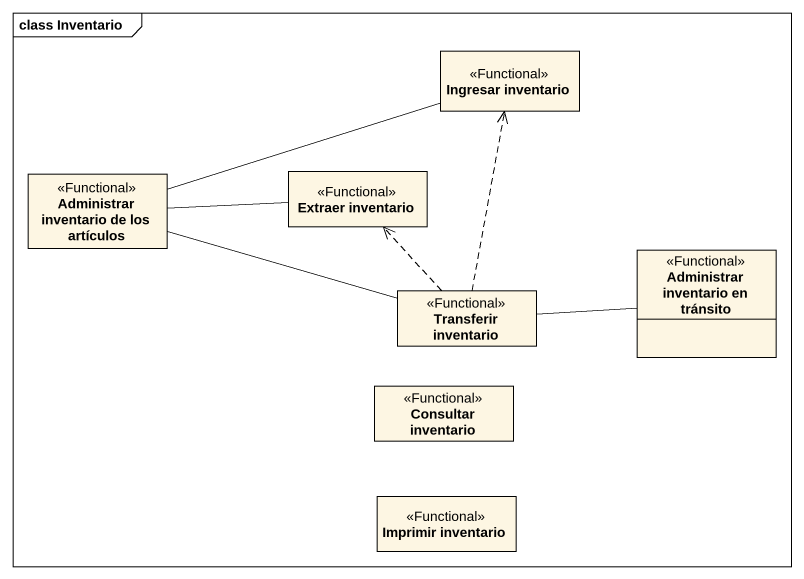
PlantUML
@startuml
mainframe class Inventario
hide circle
hide empty members
class "Ingresar inventario" as Ingresar_inventario <<Functional>>
class "Administrar inventario de los artículos" as Administrar_inventario_de <<Functional>>
class "Extraer inventario" as Extraer_inventario <<Functional>>
class "Transferir inventario" as Transferir_inventario <<Functional>>
class "Administrar inventario en tránsito" as Administrar_inventario_en <<Functional>>
class "Consultar inventario" as Consultar_inventario <<Functional>>
class "Imprimir inventario" as Imprimir_inventario <<Functional>>
Administrar_inventario_de -right- Ingresar_inventario
Administrar_inventario_de -right- Extraer_inventario
Administrar_inventario_de -right- Transferir_inventario
Transferir_inventario .up.> Ingresar_inventario
Transferir_inventario .up.> Extraer_inventario
Transferir_inventario -right- Administrar_inventario_en
@enduml
